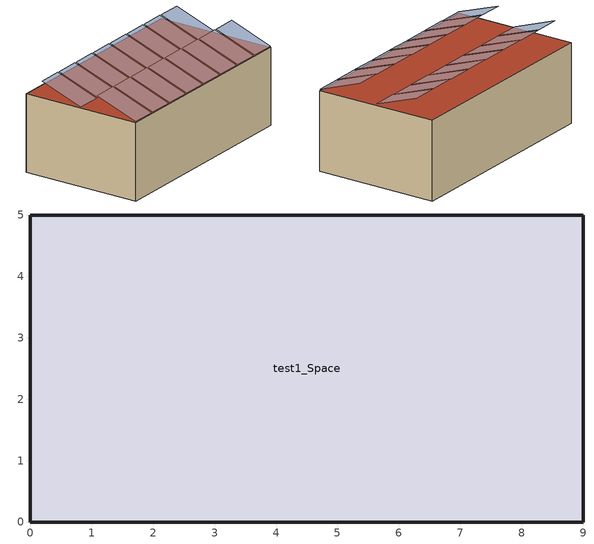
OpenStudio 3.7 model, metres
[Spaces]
test1_Space
 floor ground: 9,5 9,0 0,0 0,5 z0
 wall outside: 9,5 0,5 0,0 9,0 9,5 z0:3.2
 roof outside: 0,5 0,0 9,0 9,5 z3.2
shading: 0,1.76,3.89 0,0,3.25 1.03,0,3.25 1.03,1.76,3.89; 1.13,1.76,3.89 1.13,0,3.25 2.16,0,3.25 2.16,1.76,3.89; 2.26,1.76,3.89 2.26,0,3.25 3.3,0,3.25 3.3,1.76,3.89; 3.4,1.76,3.89 3.4,0,3.25 4.43,0,3.25 4.43,1.76,3.89; 4.53,1.76,3.89 4.53,0,3.25 5.56,0,3.25 5.56,1.76,3.89; 5.66,1.76,3.89 5.66,0,3.25 6.69,0,3.25 6.69,1.76,3.89; 6.79,1.76,3.89 6.79,0,3.25 7.82,0,3.25 7.82,1.76,3.89; 7.92,1.76,3.89 7.92,0,3.25 8.96,0,3.25 8.96,1.76,3.89; 0,1.76,3.89 0,0,3.25 1.03,0,3.25 1.03,1.76,3.89; 1.13,1.76,3.89 1.13,0,3.25 2.16,0,3.25 2.16,1.76,3.89; 2.26,1.76,3.89 2.26,0,3.25 3.3,0,3.25 3.3,1.76,3.89; 3.4,1.76,3.89 3.4,0,3.25 4.43,0,3.25 4.43,1.76,3.89; 4.53,1.76,3.89 4.53,0,3.25 5.56,0,3.25 5.56,1.76,3.89; 5.66,1.76,3.89 5.66,0,3.25 6.69,0,3.25 6.69,1.76,3.89; 6.79,1.76,3.89 6.79,0,3.25 7.82,0,3.25 7.82,1.76,3.89; 7.92,1.76,3.89 7.92,0,3.25 8.96,0,3.25 8.96,1.76,3.89; 0,4.26,3.89 0,2.5,3.25 1.03,2.5,3.25 1.03,4.26,3.89; 1.13,4.26,3.89 1.13,2.5,3.25 2.16,2.5,3.25 2.16,4.26,3.89; 2.26,4.26,3.89 2.26,2.5,3.25 3.3,2.5,3.25 3.3,4.26,3.89; 3.4,4.26,3.89 3.4,2.5,3.25 4.43,2.5,3.25 4.43,4.26,3.89; 4.53,4.26,3.89 4.53,2.5,3.25 5.56,2.5,3.25 5.56,4.26,3.89; 5.66,4.26,3.89 5.66,2.5,3.25 6.69,2.5,3.25 6.69,4.26,3.89; 6.79,4.26,3.89 6.79,2.5,3.25 7.82,2.5,3.25 7.82,4.26,3.89; 7.92,4.26,3.89 7.92,2.5,3.25 8.96,2.5,3.25 8.96,4.26,3.89
[Building]
test1: North Axis {deg}=0; Default Construction Set=Default Generic Construction Set; Standards Building Type=MediumOffice
[Site]
Site 1: Terrain=City
[Site:WaterMainsTemperature]
Calculation Method=CorrelationFromWeatherFile
[Material]
Name | Roughness | Thickness {m} | Conductivity {W/m-K} | Density {kg/m3} | Specific Heat {J/kg-K} | Thermal Absorptance | Solar Absorptance | Visible Absorptance
Generic Roof Membrane | MediumRough | 0.01 | 0.16 | 1120 | 1460 | 0.9 | 0.65 | 0.65
Generic Acoustic Tile | MediumSmooth | 0.02 | 0.06 | 368 | 590 | 0.9 | 0.2 | 0.2
Generic 25mm Wood | MediumSmooth | 0.0254 | 0.15 | 608 | 1630 | 0.9 | 0.5 | 0.5
Generic HW Concrete | MediumRough | 0.2 | 1.95 | 2240 | 900 | 0.9 | 0.8 | 0.8
Generic Gypsum Board | MediumSmooth | 0.0127 | 0.16 | 800 | 1090 | 0.9 | 0.5 | 0.5
Generic Wall Air Gap | Smooth | 0.1 | 0.667 | 1.28 | 1000 | 0.9 | 0.7 | 0.7
Generic Ceiling Air Gap | Smooth | 0.1 | 0.556 | 1.28 | 1000 | 0.9 | 0.7 | 0.7
Generic Brick | MediumRough | 0.1 | 0.9 | 1920 | 790 | 0.9 | 0.65 | 0.65
Generic 50mm Insulation | MediumRough | 0.05 | 0.03 | 43 | 1210 | 0.9 | 0.7 | 0.7
Generic Painted Metal | Smooth | 0.0015 | 45 | 7690 | 410 | 0.9 | 0.5 | 0.5
Generic LW Concrete | MediumRough | 0.1 | 0.53 | 1280 | 840 | 0.9 | 0.8 | 0.8
Generic 25mm Insulation | MediumRough | 0.025 | 0.03 | 43 | 1210 | 0.9 | 0.7 | 0.7
Material 1 | Smooth | 0.1 | 0.1 | 0.1 | 100 |  | 0.65 | 0.65
[WindowMaterial:Gas]
Generic Window Air Gap: Gas Type=Air; Thickness {m}=0.0127
[WindowMaterial:Glazing] Optical Data Type=SpectralAverage; Thickness {m}=0.006; Infrared Transmittance at Normal Incidence=0; Front Side Infrared Hemispherical Emissivity=0.84; Conductivity {W/m-K}=1; Dirt Correction Factor for Solar and Visible Transmittance=1; Solar Diffusing=No
Name | Solar Transmittance at Normal Incidence | Front Side Solar Reflectance at Normal Incidence | Back Side Solar Reflectance at Normal Incidence | Visible Transmittance at Normal Incidence | Front Side Visible Reflectance at Normal Incidence | Back Side Visible Reflectance at Normal Incidence | Back Side Infrared Hemispherical Emissivity
Generic Low-e Glass | 0.45 | 0.36 | 0.36 | 0.71 | 0.21 | 0.21 | 0.047
Generic Clear Glass | 0.77 | 0.07 | 0.07 | 0.88 | 0.08 | 0.08 | 0.84
[Construction]
Generic Interior Door: Generic 25mm Wood
Generic Single Pane: Generic Clear Glass
Generic Shade: Material 1
Generic Interior Ceiling: Generic LW Concrete, Generic Ceiling Air Gap, Generic Acoustic Tile
Generic Interior Wall: Generic Gypsum Board, Generic Wall Air Gap, Generic Gypsum Board
Generic Exposed Floor: Generic Painted Metal, Generic Ceiling Air Gap, Generic 50mm Insulation, Generic LW Concrete
Generic Interior Floor: Generic Acoustic Tile, Generic Ceiling Air Gap, Generic LW Concrete
Generic Ground Slab: Generic 50mm Insulation, Generic HW Concrete
Generic Roof: Generic Roof Membrane, Generic 50mm Insulation, Generic LW Concrete, Generic Ceiling Air Gap, Generic Acoustic Tile
Generic Exterior Wall: Generic Brick, Generic LW Concrete, Generic 50mm Insulation, Generic Wall Air Gap, Generic Gypsum Board
Generic Underground Wall: Generic 50mm Insulation, Generic HW Concrete, Generic Wall Air Gap, Generic Gypsum Board
Generic Underground Roof: Generic 50mm Insulation, Generic HW Concrete, Generic Ceiling Air Gap, Generic Acoustic Tile
Generic Double Pane: Generic Low-e Glass, Generic Window Air Gap, Generic Clear Glass
Generic Exterior Door: Generic Painted Metal, Generic 25mm Insulation, Generic Painted Metal
[Construction:AirBoundary]
Generic Air Boundary: None, 0
[DefaultConstructionSet]
Default Generic Construction Set: Default Exterior Surface Constructions=Default Surface Constructions 2; Default Interior Surface Constructions=Default Surface Constructions 1; Default Ground Contact Surface Constructions=Default Surface Constructions 3; Default Exterior SubSurface Constructions=Default Sub Surface Constructions 2; Default Interior SubSurface Constructions=Default Sub Surface Constructions 1; Interior Partition Construction=Generic Air Boundary; Space Shading Construction=Generic Shade; Adiabatic Surface Construction=Generic Interior Wall
[DefaultSurfaceConstructions]
Name | Floor Construction | Wall Construction | Roof Ceiling Construction
Default Surface Constructions 1 | Generic Interior Floor | Generic Interior Wall | Generic Interior Ceiling
Default Surface Constructions 2 | Generic Exposed Floor | Generic Exterior Wall | Generic Roof
Default Surface Constructions 3 | Generic Ground Slab | Generic Underground Wall | Generic Underground Roof
[DefaultSubSurfaceConstructions]
Name | Fixed Window Construction | Operable Window Construction | Door Construction | Glass Door Construction | Overhead Door Construction | Skylight Construction
Default Sub Surface Constructions 1 | Generic Single Pane | Generic Single Pane | Generic Interior Door | Generic Single Pane
Default Sub Surface Constructions 2 | Generic Double Pane | Generic Double Pane | Generic Exterior Door | Generic Double Pane | Generic Exterior Door | Generic Double Pane
[Space]
test1_Space: Building Story=Floor1; Thermal Zone=test1 1
[ThermalZone]
test1 1: Ceiling Height {m}=3.2; Volume {m3}=144; Use Ideal Air Loads=No
[Sizing:Zone]
test1 1: Zone Cooling Design Supply Air Temperature Input Method=SupplyAirTemperature; Zone Cooling Design Supply Air Temperature {C}=14; Zone Cooling Design Supply Air Temperature Difference {deltaC}=11.11; Zone Heating Design Supply Air Temperature Input Method=SupplyAirTemperature; Zone Heating Design Supply Air Temperature {C}=40; Zone Heating Design Supply Air Temperature Difference {deltaC}=11.11; Zone Cooling Design Supply Air Humidity Ratio {kg-H2O/kg-air}=0.0085; Zone Heating Design Supply Air Humidity Ratio {kg-H2O/kg-air}=0.008; Cooling Design Air Flow Method=DesignDay; Heating Design Air Flow Method=DesignDay; Account for Dedicated Outdoor Air System=No; Dedicated Outdoor Air System Control Strategy=NeutralSupplyAir; Dedicated Outdoor Air Low Setpoint Temperature for Design {C}=autosize; Dedicated Outdoor Air High Setpoint Temperature for Design {C}=autosize; Zone Load Sizing Method=Sensible Load Only No Latent Load; Zone Latent Cooling Design Supply Air Humidity Ratio Input Method=HumidityRatioDifference; Zone Cooling Design Supply Air Humidity Ratio Difference {kgWater/kgDryAir}=0.005; Zone Latent Heating Design Supply Air Humidity Ratio Input Method=HumidityRatioDifference; Zone Humidification Design Supply Air Humidity Ratio Difference {kgWater/kgDryAir}=0.005
[BuildingStory]
Floor1
[Generator:PVWatts] DC System Capacity {W}=261; Module Type=Standard; Array Type=FixedOpenRack; System Losses=0.14
Name | Surface
Photovoltaic Array 24..0 | 0
Photovoltaic Array 24..1 | 1
Photovoltaic Array 24..2 | 2
Photovoltaic Array 24..3 | 3
Photovoltaic Array 24..4 | 4
Photovoltaic Array 24..5 | 5
Photovoltaic Array 24..6 | 6
Photovoltaic Array 24..7 | 7
Photovoltaic Array 24..9 | 9
Photovoltaic Array 24..10 | 10
Photovoltaic Array 24..11 | 11
Photovoltaic Array 24..12 | 12
Photovoltaic Array 24..13 | 13
Photovoltaic Array 24..14 | 14
Photovoltaic Array 24..15 | 15
Photovoltaic Array 24..16 | 16
Photovoltaic Array 24..17 | 17
Photovoltaic Array 24..18 | 18
Photovoltaic Array 24..19 | 19
Photovoltaic Array 24..20 | 20
Photovoltaic Array 24..21 | 21
Photovoltaic Array 24..22 | 22
Photovoltaic Array 24..23 | 23
Photovoltaic Array 24..24 | 24
[ElectricLoadCenter:Distribution]
Model Load Center Distribution: Generator Operation Scheme Type=Baseload; Electrical Buss Type=DirectCurrentWithInverter; Inverter=Electric Load Center Inverter PVWatts 1
[ElectricLoadCenter:Inverter:PVWatts]
Electric Load Center Inverter PVWatts 1: DC to AC Size Ratio=1.1; Inverter Efficiency=0.96
